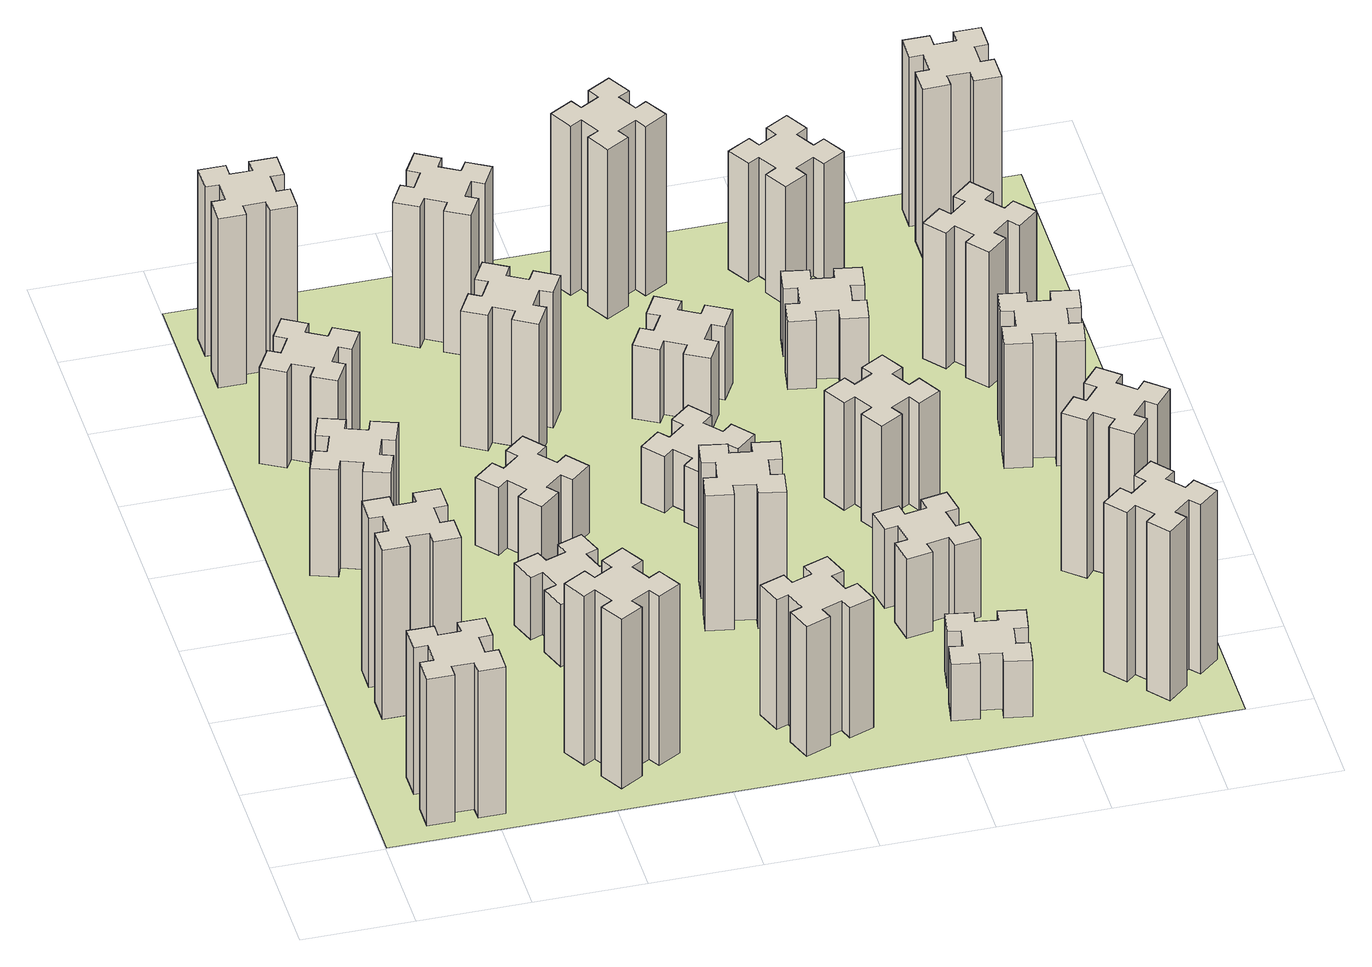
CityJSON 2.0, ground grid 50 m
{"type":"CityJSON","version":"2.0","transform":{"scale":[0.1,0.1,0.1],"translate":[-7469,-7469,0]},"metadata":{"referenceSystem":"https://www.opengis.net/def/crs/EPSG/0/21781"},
"CityObjects":{
"building1":{"type":"Building","attributes":{"class":"1000","function":"1000","usage":"1000","yearOfConstruction":2016,"roofType":"1000","measuredHeight":78,"storeysAboveGround":30,"storeysBelowGround":0},"geometry":[{"type":"Solid","lod":"1","boundaries":[[[[0,1,2,3,4,5,6,7,8,9,10,11,12,13,14,15,16,17,18,19]],[[17,16,20,21]],[[16,15,22,20]],[[15,14,23,22]],[[14,13,24,23]],[[13,12,25,24]],[[12,11,26,25]],[[11,10,27,26]],[[10,9,28,27]],[[9,8,29,28]],[[8,7,30,29]],[[7,6,31,30]],[[6,5,32,31]],[[5,4,33,32]],[[4,3,34,33]],[[3,2,35,34]],[[2,1,36,35]],[[1,0,37,36]],[[0,19,38,37]],[[19,18,39,38]],[[18,17,21,39]],[[24,25,26,27,28,29,30,31,32,33,34,35,36,37,38,39,21,20,22,23]]]]}]},
"building2":{"type":"Building","attributes":{"class":"1000","function":"1000","usage":"1000","yearOfConstruction":2016,"roofType":"1000","measuredHeight":90,"storeysAboveGround":30,"storeysBelowGround":0},"geometry":[{"type":"Solid","lod":"1","boundaries":[[[[40,41,42,43,44,45,46,47,48,49,50,51,52,53,54,55,56,57,58,59]],[[57,56,60,61]],[[56,55,62,60]],[[55,54,63,62]],[[54,53,64,63]],[[53,52,65,64]],[[52,51,66,65]],[[51,50,67,66]],[[50,49,68,67]],[[49,48,69,68]],[[48,47,70,69]],[[47,46,71,70]],[[46,45,72,71]],[[45,44,73,72]],[[44,43,74,73]],[[43,42,75,74]],[[42,41,76,75]],[[41,40,77,76]],[[40,59,78,77]],[[59,58,79,78]],[[58,57,61,79]],[[64,65,66,67,68,69,70,71,72,73,74,75,76,77,78,79,61,60,62,63]]]]}]},
"building3":{"type":"Building","attributes":{"class":"1000","function":"1000","usage":"1000","yearOfConstruction":2016,"roofType":"1000","measuredHeight":57,"storeysAboveGround":30,"storeysBelowGround":0},"geometry":[{"type":"Solid","lod":"1","boundaries":[[[[80,81,82,83,84,85,86,87,88,89,90,91,92,93,94,95,96,97,98,99]],[[97,96,100,101]],[[96,95,102,100]],[[95,94,103,102]],[[94,93,104,103]],[[93,92,105,104]],[[92,91,106,105]],[[91,90,107,106]],[[90,89,108,107]],[[89,88,109,108]],[[88,87,110,109]],[[87,86,111,110]],[[86,85,112,111]],[[85,84,113,112]],[[84,83,114,113]],[[83,82,115,114]],[[82,81,116,115]],[[81,80,117,116]],[[80,99,118,117]],[[99,98,119,118]],[[98,97,101,119]],[[104,105,106,107,108,109,110,111,112,113,114,115,116,117,118,119,101,100,102,103]]]]}]},
"building4":{"type":"Building","attributes":{"class":"1000","function":"1000","usage":"1000","yearOfConstruction":2016,"roofType":"1000","measuredHeight":51,"storeysAboveGround":30,"storeysBelowGround":0},"geometry":[{"type":"Solid","lod":"1","boundaries":[[[[120,121,122,123,124,125,126,127,128,129,130,131,132,133,134,135,136,137,138,139]],[[137,136,140,141]],[[136,135,142,140]],[[135,134,143,142]],[[134,133,144,143]],[[133,132,145,144]],[[132,131,146,145]],[[131,130,147,146]],[[130,129,148,147]],[[129,128,149,148]],[[128,127,150,149]],[[127,126,151,150]],[[126,125,152,151]],[[125,124,153,152]],[[124,123,154,153]],[[123,122,155,154]],[[122,121,156,155]],[[121,120,157,156]],[[120,139,158,157]],[[139,138,159,158]],[[138,137,141,159]],[[144,145,146,147,148,149,150,151,152,153,154,155,156,157,158,159,141,140,142,143]]]]}]},
"building5":{"type":"Building","attributes":{"class":"1000","function":"1000","usage":"1000","yearOfConstruction":2016,"roofType":"1000","measuredHeight":90,"storeysAboveGround":30,"storeysBelowGround":0},"geometry":[{"type":"Solid","lod":"1","boundaries":[[[[160,161,162,163,164,165,166,167,168,169,170,171,172,173,174,175,176,177,178,179]],[[177,176,180,181]],[[176,175,182,180]],[[175,174,183,182]],[[174,173,184,183]],[[173,172,185,184]],[[172,171,186,185]],[[171,170,187,186]],[[170,169,188,187]],[[169,168,189,188]],[[168,167,190,189]],[[167,166,191,190]],[[166,165,192,191]],[[165,164,193,192]],[[164,163,194,193]],[[163,162,195,194]],[[162,161,196,195]],[[161,160,197,196]],[[160,179,198,197]],[[179,178,199,198]],[[178,177,181,199]],[[184,185,186,187,188,189,190,191,192,193,194,195,196,197,198,199,181,180,182,183]]]]}]},
"building6":{"type":"Building","attributes":{"class":"1000","function":"1000","usage":"1000","yearOfConstruction":2016,"roofType":"1000","measuredHeight":90,"storeysAboveGround":30,"storeysBelowGround":0},"geometry":[{"type":"Solid","lod":"1","boundaries":[[[[200,201,202,203,204,205,206,207,208,209,210,211,212,213,214,215,216,217,218,219]],[[217,216,220,221]],[[216,215,222,220]],[[215,214,223,222]],[[214,213,224,223]],[[213,212,225,224]],[[212,211,226,225]],[[211,210,227,226]],[[210,209,228,227]],[[209,208,229,228]],[[208,207,230,229]],[[207,206,231,230]],[[206,205,232,231]],[[205,204,233,232]],[[204,203,234,233]],[[203,202,235,234]],[[202,201,236,235]],[[201,200,237,236]],[[200,219,238,237]],[[219,218,239,238]],[[218,217,221,239]],[[224,225,226,227,228,229,230,231,232,233,234,235,236,237,238,239,221,220,222,223]]]]}]},
"building7":{"type":"Building","attributes":{"class":"1000","function":"1000","usage":"1000","yearOfConstruction":2016,"roofType":"1000","measuredHeight":33,"storeysAboveGround":30,"storeysBelowGround":0},"geometry":[{"type":"Solid","lod":"1","boundaries":[[[[240,241,242,243,244,245,246,247,248,249,250,251,252,253,254,255,256,257,258,259]],[[257,256,260,261]],[[256,255,262,260]],[[255,254,263,262]],[[254,253,264,263]],[[253,252,265,264]],[[252,251,266,265]],[[251,250,267,266]],[[250,249,268,267]],[[249,248,269,268]],[[248,247,270,269]],[[247,246,271,270]],[[246,245,272,271]],[[245,244,273,272]],[[244,243,274,273]],[[243,242,275,274]],[[242,241,276,275]],[[241,240,277,276]],[[240,259,278,277]],[[259,258,279,278]],[[258,257,261,279]],[[264,265,266,267,268,269,270,271,272,273,274,275,276,277,278,279,261,260,262,263]]]]}]},
"building8":{"type":"Building","attributes":{"class":"1000","function":"1000","usage":"1000","yearOfConstruction":2016,"roofType":"1000","measuredHeight":36,"storeysAboveGround":30,"storeysBelowGround":0},"geometry":[{"type":"Solid","lod":"1","boundaries":[[[[280,281,282,283,284,285,286,287,288,289,290,291,292,293,294,295,296,297,298,299]],[[297,296,300,301]],[[296,295,302,300]],[[295,294,303,302]],[[294,293,304,303]],[[293,292,305,304]],[[292,291,306,305]],[[291,290,307,306]],[[290,289,308,307]],[[289,288,309,308]],[[288,287,310,309]],[[287,286,311,310]],[[286,285,312,311]],[[285,284,313,312]],[[284,283,314,313]],[[283,282,315,314]],[[282,281,316,315]],[[281,280,317,316]],[[280,299,318,317]],[[299,298,319,318]],[[298,297,301,319]],[[304,305,306,307,308,309,310,311,312,313,314,315,316,317,318,319,301,300,302,303]]]]}]},
"building9":{"type":"Building","attributes":{"class":"1000","function":"1000","usage":"1000","yearOfConstruction":2016,"roofType":"1000","measuredHeight":72,"storeysAboveGround":30,"storeysBelowGround":0},"geometry":[{"type":"Solid","lod":"1","boundaries":[[[[320,321,322,323,324,325,326,327,328,329,330,331,332,333,334,335,336,337,338,339]],[[337,336,340,341]],[[336,335,342,340]],[[335,334,343,342]],[[334,333,344,343]],[[333,332,345,344]],[[332,331,346,345]],[[331,330,347,346]],[[330,329,348,347]],[[329,328,349,348]],[[328,327,350,349]],[[327,326,351,350]],[[326,325,352,351]],[[325,324,353,352]],[[324,323,354,353]],[[323,322,355,354]],[[322,321,356,355]],[[321,320,357,356]],[[320,339,358,357]],[[339,338,359,358]],[[338,337,341,359]],[[344,345,346,347,348,349,350,351,352,353,354,355,356,357,358,359,341,340,342,343]]]]}]},
"building10":{"type":"Building","attributes":{"class":"1000","function":"1000","usage":"1000","yearOfConstruction":2016,"roofType":"1000","measuredHeight":69,"storeysAboveGround":30,"storeysBelowGround":0},"geometry":[{"type":"Solid","lod":"1","boundaries":[[[[360,361,362,363,364,365,366,367,368,369,370,371,372,373,374,375,376,377,378,379]],[[377,376,380,381]],[[376,375,382,380]],[[375,374,383,382]],[[374,373,384,383]],[[373,372,385,384]],[[372,371,386,385]],[[371,370,387,386]],[[370,369,388,387]],[[369,368,389,388]],[[368,367,390,389]],[[367,366,391,390]],[[366,365,392,391]],[[365,364,393,392]],[[364,363,394,393]],[[363,362,395,394]],[[362,361,396,395]],[[361,360,397,396]],[[360,379,398,397]],[[379,378,399,398]],[[378,377,381,399]],[[384,385,386,387,388,389,390,391,392,393,394,395,396,397,398,399,381,380,382,383]]]]}]},
"building11":{"type":"Building","attributes":{"class":"1000","function":"1000","usage":"1000","yearOfConstruction":2016,"roofType":"1000","measuredHeight":75,"storeysAboveGround":30,"storeysBelowGround":0},"geometry":[{"type":"Solid","lod":"1","boundaries":[[[[400,401,402,403,404,405,406,407,408,409,410,411,412,413,414,415,416,417,418,419]],[[417,416,420,421]],[[416,415,422,420]],[[415,414,423,422]],[[414,413,424,423]],[[413,412,425,424]],[[412,411,426,425]],[[411,410,427,426]],[[410,409,428,427]],[[409,408,429,428]],[[408,407,430,429]],[[407,406,431,430]],[[406,405,432,431]],[[405,404,433,432]],[[404,403,434,433]],[[403,402,435,434]],[[402,401,436,435]],[[401,400,437,436]],[[400,419,438,437]],[[419,418,439,438]],[[418,417,421,439]],[[424,425,426,427,428,429,430,431,432,433,434,435,436,437,438,439,421,420,422,423]]]]}]},
"building12":{"type":"Building","attributes":{"class":"1000","function":"1000","usage":"1000","yearOfConstruction":2016,"roofType":"1000","measuredHeight":72,"storeysAboveGround":30,"storeysBelowGround":0},"geometry":[{"type":"Solid","lod":"1","boundaries":[[[[440,441,442,443,444,445,446,447,448,449,450,451,452,453,454,455,456,457,458,459]],[[457,456,460,461]],[[456,455,462,460]],[[455,454,463,462]],[[454,453,464,463]],[[453,452,465,464]],[[452,451,466,465]],[[451,450,467,466]],[[450,449,468,467]],[[449,448,469,468]],[[448,447,470,469]],[[447,446,471,470]],[[446,445,472,471]],[[445,444,473,472]],[[444,443,474,473]],[[443,442,475,474]],[[442,441,476,475]],[[441,440,477,476]],[[440,459,478,477]],[[459,458,479,478]],[[458,457,461,479]],[[464,465,466,467,468,469,470,471,472,473,474,475,476,477,478,479,461,460,462,463]]]]}]},
"building13":{"type":"Building","attributes":{"class":"1000","function":"1000","usage":"1000","yearOfConstruction":2016,"roofType":"1000","measuredHeight":30,"storeysAboveGround":30,"storeysBelowGround":0},"geometry":[{"type":"Solid","lod":"1","boundaries":[[[[480,481,482,483,484,485,486,487,488,489,490,491,492,493,494,495,496,497,498,499]],[[497,496,500,501]],[[496,495,502,500]],[[495,494,503,502]],[[494,493,504,503]],[[493,492,505,504]],[[492,491,506,505]],[[491,490,507,506]],[[490,489,508,507]],[[489,488,509,508]],[[488,487,510,509]],[[487,486,511,510]],[[486,485,512,511]],[[485,484,513,512]],[[484,483,514,513]],[[483,482,515,514]],[[482,481,516,515]],[[481,480,517,516]],[[480,499,518,517]],[[499,498,519,518]],[[498,497,501,519]],[[504,505,506,507,508,509,510,511,512,513,514,515,516,517,518,519,501,500,502,503]]]]}]},
"building14":{"type":"Building","attributes":{"class":"1000","function":"1000","usage":"1000","yearOfConstruction":2016,"roofType":"1000","measuredHeight":39,"storeysAboveGround":30,"storeysBelowGround":0},"geometry":[{"type":"Solid","lod":"1","boundaries":[[[[520,521,522,523,524,525,526,527,528,529,530,531,532,533,534,535,536,537,538,539]],[[537,536,540,541]],[[536,535,542,540]],[[535,534,543,542]],[[534,533,544,543]],[[533,532,545,544]],[[532,531,546,545]],[[531,530,547,546]],[[530,529,548,547]],[[529,528,549,548]],[[528,527,550,549]],[[527,526,551,550]],[[526,525,552,551]],[[525,524,553,552]],[[524,523,554,553]],[[523,522,555,554]],[[522,521,556,555]],[[521,520,557,556]],[[520,539,558,557]],[[539,538,559,558]],[[538,537,541,559]],[[544,545,546,547,548,549,550,551,552,553,554,555,556,557,558,559,541,540,542,543]]]]}]},
"building15":{"type":"Building","attributes":{"class":"1000","function":"1000","usage":"1000","yearOfConstruction":2016,"roofType":"1000","measuredHeight":30,"storeysAboveGround":30,"storeysBelowGround":0},"geometry":[{"type":"Solid","lod":"1","boundaries":[[[[560,561,562,563,564,565,566,567,568,569,570,571,572,573,574,575,576,577,578,579]],[[577,576,580,581]],[[576,575,582,580]],[[575,574,583,582]],[[574,573,584,583]],[[573,572,585,584]],[[572,571,586,585]],[[571,570,587,586]],[[570,569,588,587]],[[569,568,589,588]],[[568,567,590,589]],[[567,566,591,590]],[[566,565,592,591]],[[565,564,593,592]],[[564,563,594,593]],[[563,562,595,594]],[[562,561,596,595]],[[561,560,597,596]],[[560,579,598,597]],[[579,578,599,598]],[[578,577,581,599]],[[584,585,586,587,588,589,590,591,592,593,594,595,596,597,598,599,581,580,582,583]]]]}]},
"building16":{"type":"Building","attributes":{"class":"1000","function":"1000","usage":"1000","yearOfConstruction":2016,"roofType":"1000","measuredHeight":90,"storeysAboveGround":30,"storeysBelowGround":0},"geometry":[{"type":"Solid","lod":"1","boundaries":[[[[600,601,602,603,604,605,606,607,608,609,610,611,612,613,614,615,616,617,618,619]],[[617,616,620,621]],[[616,615,622,620]],[[615,614,623,622]],[[614,613,624,623]],[[613,612,625,624]],[[612,611,626,625]],[[611,610,627,626]],[[610,609,628,627]],[[609,608,629,628]],[[608,607,630,629]],[[607,606,631,630]],[[606,605,632,631]],[[605,604,633,632]],[[604,603,634,633]],[[603,602,635,634]],[[602,601,636,635]],[[601,600,637,636]],[[600,619,638,637]],[[619,618,639,638]],[[618,617,621,639]],[[624,625,626,627,628,629,630,631,632,633,634,635,636,637,638,639,621,620,622,623]]]]}]},
"building17":{"type":"Building","attributes":{"class":"1000","function":"1000","usage":"1000","yearOfConstruction":2016,"roofType":"1000","measuredHeight":42,"storeysAboveGround":30,"storeysBelowGround":0},"geometry":[{"type":"Solid","lod":"1","boundaries":[[[[640,641,642,643,644,645,646,647,648,649,650,651,652,653,654,655,656,657,658,659]],[[657,656,660,661]],[[656,655,662,660]],[[655,654,663,662]],[[654,653,664,663]],[[653,652,665,664]],[[652,651,666,665]],[[651,650,667,666]],[[650,649,668,667]],[[649,648,669,668]],[[648,647,670,669]],[[647,646,671,670]],[[646,645,672,671]],[[645,644,673,672]],[[644,643,674,673]],[[643,642,675,674]],[[642,641,676,675]],[[641,640,677,676]],[[640,659,678,677]],[[659,658,679,678]],[[658,657,661,679]],[[664,665,666,667,668,669,670,671,672,673,674,675,676,677,678,679,661,660,662,663]]]]}]},
"building18":{"type":"Building","attributes":{"class":"1000","function":"1000","usage":"1000","yearOfConstruction":2016,"roofType":"1000","measuredHeight":57,"storeysAboveGround":30,"storeysBelowGround":0},"geometry":[{"type":"Solid","lod":"1","boundaries":[[[[680,681,682,683,684,685,686,687,688,689,690,691,692,693,694,695,696,697,698,699]],[[697,696,700,701]],[[696,695,702,700]],[[695,694,703,702]],[[694,693,704,703]],[[693,692,705,704]],[[692,691,706,705]],[[691,690,707,706]],[[690,689,708,707]],[[689,688,709,708]],[[688,687,710,709]],[[687,686,711,710]],[[686,685,712,711]],[[685,684,713,712]],[[684,683,714,713]],[[683,682,715,714]],[[682,681,716,715]],[[681,680,717,716]],[[680,699,718,717]],[[699,698,719,718]],[[698,697,701,719]],[[704,705,706,707,708,709,710,711,712,713,714,715,716,717,718,719,701,700,702,703]]]]}]},
"building19":{"type":"Building","attributes":{"class":"1000","function":"1000","usage":"1000","yearOfConstruction":2016,"roofType":"1000","measuredHeight":36,"storeysAboveGround":30,"storeysBelowGround":0},"geometry":[{"type":"Solid","lod":"1","boundaries":[[[[720,721,722,723,724,725,726,727,728,729,730,731,732,733,734,735,736,737,738,739]],[[737,736,740,741]],[[736,735,742,740]],[[735,734,743,742]],[[734,733,744,743]],[[733,732,745,744]],[[732,731,746,745]],[[731,730,747,746]],[[730,729,748,747]],[[729,728,749,748]],[[728,727,750,749]],[[727,726,751,750]],[[726,725,752,751]],[[725,724,753,752]],[[724,723,754,753]],[[723,722,755,754]],[[722,721,756,755]],[[721,720,757,756]],[[720,739,758,757]],[[739,738,759,758]],[[738,737,741,759]],[[744,745,746,747,748,749,750,751,752,753,754,755,756,757,758,759,741,740,742,743]]]]}]},
"building20":{"type":"Building","attributes":{"class":"1000","function":"1000","usage":"1000","yearOfConstruction":2016,"roofType":"1000","measuredHeight":90,"storeysAboveGround":30,"storeysBelowGround":0},"geometry":[{"type":"Solid","lod":"1","boundaries":[[[[760,761,762,763,764,765,766,767,768,769,770,771,772,773,774,775,776,777,778,779]],[[777,776,780,781]],[[776,775,782,780]],[[775,774,783,782]],[[774,773,784,783]],[[773,772,785,784]],[[772,771,786,785]],[[771,770,787,786]],[[770,769,788,787]],[[769,768,789,788]],[[768,767,790,789]],[[767,766,791,790]],[[766,765,792,791]],[[765,764,793,792]],[[764,763,794,793]],[[763,762,795,794]],[[762,761,796,795]],[[761,760,797,796]],[[760,779,798,797]],[[779,778,799,798]],[[778,777,781,799]],[[784,785,786,787,788,789,790,791,792,793,794,795,796,797,798,799,781,780,782,783]]]]}]},
"building21":{"type":"Building","attributes":{"class":"1000","function":"1000","usage":"1000","yearOfConstruction":2016,"roofType":"1000","measuredHeight":63,"storeysAboveGround":30,"storeysBelowGround":0},"geometry":[{"type":"Solid","lod":"1","boundaries":[[[[800,801,802,803,804,805,806,807,808,809,810,811,812,813,814,815,816,817,818,819]],[[817,816,820,821]],[[816,815,822,820]],[[815,814,823,822]],[[814,813,824,823]],[[813,812,825,824]],[[812,811,826,825]],[[811,810,827,826]],[[810,809,828,827]],[[809,808,829,828]],[[808,807,830,829]],[[807,806,831,830]],[[806,805,832,831]],[[805,804,833,832]],[[804,803,834,833]],[[803,802,835,834]],[[802,801,836,835]],[[801,800,837,836]],[[800,819,838,837]],[[819,818,839,838]],[[818,817,821,839]],[[824,825,826,827,828,829,830,831,832,833,834,835,836,837,838,839,821,820,822,823]]]]}]},
"building22":{"type":"Building","attributes":{"class":"1000","function":"1000","usage":"1000","yearOfConstruction":2016,"roofType":"1000","measuredHeight":84,"storeysAboveGround":30,"storeysBelowGround":0},"geometry":[{"type":"Solid","lod":"1","boundaries":[[[[840,841,842,843,844,845,846,847,848,849,850,851,852,853,854,855,856,857,858,859]],[[857,856,860,861]],[[856,855,862,860]],[[855,854,863,862]],[[854,853,864,863]],[[853,852,865,864]],[[852,851,866,865]],[[851,850,867,866]],[[850,849,868,867]],[[849,848,869,868]],[[848,847,870,869]],[[847,846,871,870]],[[846,845,872,871]],[[845,844,873,872]],[[844,843,874,873]],[[843,842,875,874]],[[842,841,876,875]],[[841,840,877,876]],[[840,859,878,877]],[[859,858,879,878]],[[858,857,861,879]],[[864,865,866,867,868,869,870,871,872,873,874,875,876,877,878,879,861,860,862,863]]]]}]},
"building23":{"type":"Building","attributes":{"class":"1000","function":"1000","usage":"1000","yearOfConstruction":2016,"roofType":"1000","measuredHeight":66,"storeysAboveGround":30,"storeysBelowGround":0},"geometry":[{"type":"Solid","lod":"1","boundaries":[[[[880,881,882,883,884,885,886,887,888,889,890,891,892,893,894,895,896,897,898,899]],[[897,896,900,901]],[[896,895,902,900]],[[895,894,903,902]],[[894,893,904,903]],[[893,892,905,904]],[[892,891,906,905]],[[891,890,907,906]],[[890,889,908,907]],[[889,888,909,908]],[[888,887,910,909]],[[887,886,911,910]],[[886,885,912,911]],[[885,884,913,912]],[[884,883,914,913]],[[883,882,915,914]],[[882,881,916,915]],[[881,880,917,916]],[[880,899,918,917]],[[899,898,919,918]],[[898,897,901,919]],[[904,905,906,907,908,909,910,911,912,913,914,915,916,917,918,919,901,900,902,903]]]]}]},
"building24":{"type":"Building","attributes":{"class":"1000","function":"1000","usage":"1000","yearOfConstruction":2016,"roofType":"1000","measuredHeight":72,"storeysAboveGround":30,"storeysBelowGround":0},"geometry":[{"type":"Solid","lod":"1","boundaries":[[[[920,921,922,923,924,925,926,927,928,929,930,931,932,933,934,935,936,937,938,939]],[[937,936,940,941]],[[936,935,942,940]],[[935,934,943,942]],[[934,933,944,943]],[[933,932,945,944]],[[932,931,946,945]],[[931,930,947,946]],[[930,929,948,947]],[[929,928,949,948]],[[928,927,950,949]],[[927,926,951,950]],[[926,925,952,951]],[[925,924,953,952]],[[924,923,954,953]],[[923,922,955,954]],[[922,921,956,955]],[[921,920,957,956]],[[920,939,958,957]],[[939,938,959,958]],[[938,937,941,959]],[[944,945,946,947,948,949,950,951,952,953,954,955,956,957,958,959,941,940,942,943]]]]}]},
"building25":{"type":"Building","attributes":{"class":"1000","function":"1000","usage":"1000","yearOfConstruction":2016,"roofType":"1000","measuredHeight":90,"storeysAboveGround":30,"storeysBelowGround":0},"geometry":[{"type":"Solid","lod":"1","boundaries":[[[[960,961,962,963,964,965,966,967,968,969,970,971,972,973,974,975,976,977,978,979]],[[977,976,980,981]],[[976,975,982,980]],[[975,974,983,982]],[[974,973,984,983]],[[973,972,985,984]],[[972,971,986,985]],[[971,970,987,986]],[[970,969,988,987]],[[969,968,989,988]],[[968,967,990,989]],[[967,966,991,990]],[[966,965,992,991]],[[965,964,993,992]],[[964,963,994,993]],[[963,962,995,994]],[[962,961,996,995]],[[961,960,997,996]],[[960,979,998,997]],[[979,978,999,998]],[[978,977,981,999]],[[984,985,986,987,988,989,990,991,992,993,994,995,996,997,998,999,981,980,982,983]]]]}]},
"landuse1":{"type":"LandUse","attributes":{"name":"plot1","function":"1010"},"geometry":[{"type":"MultiSurface","lod":"1","boundaries":[[[1000,1001,1002,1003]]]}]}
},
"vertices":[
[265,325,0],[265,225,0],[205,225,0],[205,105,0],[325,105,0],[325,165,0],[425,165,0],[425,105,0],[545,105,0],[545,225,0],[485,225,0],[485,325,0],[545,325,0],[545,445,0],[425,445,0],[425,385,0],[325,385,0],[325,445,0],[205,445,0],[205,325,0],[325,385,780],[325,445,780],[425,385,780],[425,445,780],[545,445,780],[545,325,780],[485,325,780],[485,225,780],[545,225,780],[545,105,780],[425,105,780],[425,165,780],[325,165,780],[325,105,780],[205,105,780],[205,225,780],[265,225,780],[265,325,780],[205,325,780],[205,445,780],
[265,1065,0],[265,965,0],[205,965,0],[205,845,0],[325,845,0],[325,905,0],[425,905,0],[425,845,0],[545,845,0],[545,965,0],[485,965,0],[485,1065,0],[545,1065,0],[545,1185,0],[425,1185,0],[425,1125,0],[325,1125,0],[325,1185,0],[205,1185,0],[205,1065,0],[325,1125,900],[325,1185,900],[425,1125,900],[425,1185,900],[545,1185,900],[545,1065,900],[485,1065,900],[485,965,900],[545,965,900],[545,845,900],[425,845,900],[425,905,900],[325,905,900],[325,845,900],[205,845,900],[205,965,900],[265,965,900],[265,1065,900],[205,1065,900],[205,1185,900],
[291,1869,0],[385,1835,0],[364,1779,0],[477,1737,0],[518,1850,0],[462,1871,0],[496,1965,0],[552,1944,0],[593,2057,0],[480,2098,0],[460,2042,0],[366,2076,0],[387,2132,0],[274,2173,0],[233,2060,0],[289,2040,0],[255,1946,0],[199,1967,0],[157,1854,0],[270,1813,0],[255,1946,570],[199,1967,570],[289,2040,570],[233,2060,570],[274,2173,570],[387,2132,570],[366,2076,570],[460,2042,570],[480,2098,570],[593,2057,570],[552,1944,570],[496,1965,570],[462,1871,570],[518,1850,570],[477,1737,570],[364,1779,570],[385,1835,570],[291,1869,570],[270,1813,570],[157,1854,570],
[446,2597,0],[496,2684,0],[548,2654,0],[608,2758,0],[504,2818,0],[474,2766,0],[387,2816,0],[417,2868,0],[313,2928,0],[253,2824,0],[305,2794,0],[255,2707,0],[203,2737,0],[143,2633,0],[247,2573,0],[277,2625,0],[364,2575,0],[334,2523,0],[438,2463,0],[498,2567,0],[364,2575,510],[334,2523,510],[277,2625,510],[247,2573,510],[143,2633,510],[203,2737,510],[255,2707,510],[305,2794,510],[253,2824,510],[313,2928,510],[417,2868,510],[387,2816,510],[474,2766,510],[504,2818,510],[608,2758,510],[548,2654,510],[496,2684,510],[446,2597,510],[498,2567,510],[438,2463,510],
[1127,255,0],[1214,305,0],[1244,253,0],[1348,313,0],[1288,417,0],[1236,387,0],[1186,474,0],[1238,504,0],[1178,608,0],[1074,548,0],[1104,496,0],[1017,446,0],[987,498,0],[883,438,0],[943,334,0],[995,364,0],[1045,277,0],[993,247,0],[1053,143,0],[1157,203,0],[1045,277,900],[993,247,900],[995,364,900],[943,334,900],[883,438,900],[987,498,900],[1017,446,900],[1104,496,900],[1074,548,900],[1178,608,900],[1238,504,900],[1186,474,900],[1236,387,900],[1288,417,900],[1348,313,900],[1244,253,900],[1214,305,900],[1127,255,900],[1157,203,900],[1053,143,900],
[385,3285,0],[385,3385,0],[445,3385,0],[445,3505,0],[325,3505,0],[325,3445,0],[225,3445,0],[225,3505,0],[105,3505,0],[105,3385,0],[165,3385,0],[165,3285,0],[105,3285,0],[105,3165,0],[225,3165,0],[225,3225,0],[325,3225,0],[325,3165,0],[445,3165,0],[445,3285,0],[325,3225,900],[325,3165,900],[225,3225,900],[225,3165,900],[105,3165,900],[105,3285,900],[165,3285,900],[165,3385,900],[105,3385,900],[105,3505,900],[225,3505,900],[225,3445,900],[325,3445,900],[325,3505,900],[445,3505,900],[445,3385,900],[385,3385,900],[385,3285,900],[445,3285,900],[445,3165,900],
[1125,1336,0],[1031,1302,0],[1010,1358,0],[897,1317,0],[939,1204,0],[995,1225,0],[1029,1131,0],[973,1110,0],[1014,997,0],[1127,1039,0],[1106,1095,0],[1200,1129,0],[1220,1073,0],[1333,1114,0],[1292,1227,0],[1236,1206,0],[1202,1300,0],[1258,1320,0],[1217,1433,0],[1104,1392,0],[1202,1300,330],[1258,1320,330],[1236,1206,330],[1292,1227,330],[1333,1114,330],[1220,1073,330],[1200,1129,330],[1106,1095,330],[1127,1039,330],[1014,997,330],[973,1110,330],[1029,1131,330],[995,1225,330],[939,1204,330],[897,1317,330],[1010,1358,330],[1031,1302,330],[1125,1336,330],[1104,1392,330],[1217,1433,330],
[1083,1972,0],[1006,1907,0],[968,1953,0],[876,1876,0],[953,1784,0],[999,1823,0],[1063,1746,0],[1017,1708,0],[1094,1616,0],[1186,1693,0],[1148,1739,0],[1224,1803,0],[1263,1757,0],[1355,1834,0],[1278,1926,0],[1232,1888,0],[1167,1964,0],[1213,2003,0],[1136,2095,0],[1044,2018,0],[1167,1964,360],[1213,2003,360],[1232,1888,360],[1278,1926,360],[1355,1834,360],[1263,1757,360],[1224,1803,360],[1148,1739,360],[1186,1693,360],[1094,1616,360],[1017,1708,360],[1063,1746,360],[999,1823,360],[953,1784,360],[876,1876,360],[968,1953,360],[1006,1907,360],[1083,1972,360],[1044,2018,360],[1136,2095,360],
[1314,2666,0],[1227,2716,0],[1257,2768,0],[1153,2828,0],[1093,2724,0],[1145,2694,0],[1095,2607,0],[1043,2637,0],[983,2533,0],[1087,2473,0],[1117,2525,0],[1204,2475,0],[1174,2423,0],[1278,2363,0],[1338,2467,0],[1286,2497,0],[1336,2584,0],[1388,2554,0],[1448,2658,0],[1344,2718,0],[1336,2584,720],[1388,2554,720],[1286,2497,720],[1338,2467,720],[1278,2363,720],[1174,2423,720],[1204,2475,720],[1117,2525,720],[1087,2473,720],[983,2533,720],[1043,2637,720],[1095,2607,720],[1145,2694,720],[1093,2724,720],[1153,2828,720],[1257,2768,720],[1227,2716,720],[1314,2666,720],[1344,2718,720],[1448,2658,720],
[1965,496,0],[1871,462,0],[1850,518,0],[1737,477,0],[1779,364,0],[1835,385,0],[1869,291,0],[1813,270,0],[1854,157,0],[1967,199,0],[1946,255,0],[2040,289,0],[2060,233,0],[2173,274,0],[2132,387,0],[2076,366,0],[2042,460,0],[2098,480,0],[2057,593,0],[1944,552,0],[2042,460,690],[2098,480,690],[2076,366,690],[2132,387,690],[2173,274,690],[2060,233,690],[2040,289,690],[1946,255,690],[1967,199,690],[1854,157,690],[1813,270,690],[1869,291,690],[1835,385,690],[1779,364,690],[1737,477,690],[1850,518,690],[1871,462,690],[1965,496,690],[1944,552,690],[2057,593,690],
[1214,3406,0],[1127,3456,0],[1157,3508,0],[1053,3568,0],[993,3464,0],[1045,3434,0],[995,3347,0],[943,3377,0],[883,3273,0],[987,3213,0],[1017,3265,0],[1104,3215,0],[1074,3163,0],[1178,3103,0],[1238,3207,0],[1186,3237,0],[1236,3324,0],[1288,3294,0],[1348,3398,0],[1244,3458,0],[1236,3324,750],[1288,3294,750],[1186,3237,750],[1238,3207,750],[1178,3103,750],[1074,3163,750],[1104,3215,750],[1017,3265,750],[987,3213,750],[883,3273,750],[943,3377,750],[995,3347,750],[1045,3434,750],[993,3464,750],[1053,3568,750],[1157,3508,750],[1127,3456,750],[1214,3406,750],[1244,3458,750],[1348,3398,750],
[1955,1147,0],[1972,1245,0],[2031,1235,0],[2052,1353,0],[1934,1374,0],[1924,1315,0],[1825,1332,0],[1836,1391,0],[1717,1412,0],[1697,1294,0],[1756,1284,0],[1738,1185,0],[1679,1196,0],[1658,1077,0],[1777,1057,0],[1787,1116,0],[1885,1098,0],[1875,1039,0],[1993,1018,0],[2014,1137,0],[1885,1098,720],[1875,1039,720],[1787,1116,720],[1777,1057,720],[1658,1077,720],[1679,1196,720],[1738,1185,720],[1756,1284,720],[1697,1294,720],[1717,1412,720],[1836,1391,720],[1825,1332,720],[1924,1315,720],[1934,1374,720],[2052,1353,720],[2031,1235,720],[1972,1245,720],[1955,1147,720],[2014,1137,720],[1993,1018,720],
[1972,1988,0],[1907,2064,0],[1953,2103,0],[1876,2195,0],[1784,2118,0],[1823,2072,0],[1746,2007,0],[1708,2053,0],[1616,1976,0],[1693,1884,0],[1739,1923,0],[1803,1846,0],[1757,1808,0],[1834,1716,0],[1926,1793,0],[1888,1839,0],[1964,1903,0],[2003,1857,0],[2095,1934,0],[2018,2026,0],[1964,1903,300],[2003,1857,300],[1888,1839,300],[1926,1793,300],[1834,1716,300],[1757,1808,300],[1803,1846,300],[1739,1923,300],[1693,1884,300],[1616,1976,300],[1708,2053,300],[1746,2007,300],[1823,2072,300],[1784,2118,300],[1876,2195,300],[1953,2103,300],[1907,2064,300],[1972,1988,300],[2018,2026,300],[2095,1934,300],
[2026,2497,0],[2076,2584,0],[2128,2554,0],[2188,2658,0],[2084,2718,0],[2054,2666,0],[1967,2716,0],[1997,2768,0],[1893,2828,0],[1833,2724,0],[1885,2694,0],[1835,2607,0],[1783,2637,0],[1723,2533,0],[1827,2473,0],[1857,2525,0],[1944,2475,0],[1914,2423,0],[2018,2363,0],[2078,2467,0],[1944,2475,390],[1914,2423,390],[1857,2525,390],[1827,2473,390],[1723,2533,390],[1783,2637,390],[1835,2607,390],[1885,2694,390],[1833,2724,390],[1893,2828,390],[1997,2768,390],[1967,2716,390],[2054,2666,390],[2084,2718,390],[2188,2658,390],[2128,2554,390],[2076,2584,390],[2026,2497,390],[2078,2467,390],[2018,2363,390],
[2596,444,0],[2578,345,0],[2519,356,0],[2498,237,0],[2617,217,0],[2627,276,0],[2725,258,0],[2715,199,0],[2833,178,0],[2854,297,0],[2795,307,0],[2812,405,0],[2871,395,0],[2892,513,0],[2774,534,0],[2764,475,0],[2665,492,0],[2676,551,0],[2557,572,0],[2537,454,0],[2665,492,300],[2676,551,300],[2764,475,300],[2774,534,300],[2892,513,300],[2871,395,300],[2812,405,300],[2795,307,300],[2854,297,300],[2833,178,300],[2715,199,300],[2725,258,300],[2627,276,300],[2617,217,300],[2498,237,300],[2519,356,300],[2578,345,300],[2596,444,300],[2537,454,300],[2557,572,300],
[1844,3556,0],[1757,3506,0],[1727,3558,0],[1623,3498,0],[1683,3394,0],[1735,3424,0],[1785,3337,0],[1733,3307,0],[1793,3203,0],[1897,3263,0],[1867,3315,0],[1954,3365,0],[1984,3313,0],[2088,3373,0],[2028,3477,0],[1976,3447,0],[1926,3534,0],[1978,3564,0],[1918,3668,0],[1814,3608,0],[1926,3534,900],[1978,3564,900],[1976,3447,900],[2028,3477,900],[2088,3373,900],[1984,3313,900],[1954,3365,900],[1867,3315,900],[1897,3263,900],[1793,3203,900],[1733,3307,900],[1785,3337,900],[1735,3424,900],[1683,3394,900],[1623,3498,900],[1727,3558,900],[1757,3506,900],[1844,3556,900],[1814,3608,900],[1918,3668,900],
[2625,1132,0],[2527,1115,0],[2517,1174,0],[2398,1153,0],[2419,1035,0],[2478,1045,0],[2496,947,0],[2437,937,0],[2457,818,0],[2576,839,0],[2565,898,0],[2664,916,0],[2674,857,0],[2792,877,0],[2771,996,0],[2712,985,0],[2695,1084,0],[2754,1094,0],[2733,1212,0],[2615,1191,0],[2695,1084,420],[2754,1094,420],[2712,985,420],[2771,996,420],[2792,877,420],[2674,857,420],[2664,916,420],[2565,898,420],[2576,839,420],[2457,818,420],[2437,937,420],[2496,947,420],[2478,1045,420],[2419,1035,420],[2398,1153,420],[2517,1174,420],[2527,1115,420],[2625,1132,420],[2615,1191,420],[2733,1212,420],
[2475,1744,0],[2525,1657,0],[2473,1627,0],[2533,1523,0],[2637,1583,0],[2607,1635,0],[2694,1685,0],[2724,1633,0],[2828,1693,0],[2768,1797,0],[2716,1767,0],[2666,1854,0],[2718,1884,0],[2658,1988,0],[2554,1928,0],[2584,1876,0],[2497,1826,0],[2467,1878,0],[2363,1818,0],[2423,1714,0],[2497,1826,570],[2467,1878,570],[2584,1876,570],[2554,1928,570],[2658,1988,570],[2718,1884,570],[2666,1854,570],[2716,1767,570],[2768,1797,570],[2828,1693,570],[2724,1633,570],[2694,1685,570],[2607,1635,570],[2637,1583,570],[2533,1523,570],[2473,1627,570],[2525,1657,570],[2475,1744,570],[2423,1714,570],[2363,1818,570],
[2496,2764,0],[2478,2665,0],[2419,2676,0],[2398,2557,0],[2517,2537,0],[2527,2596,0],[2625,2578,0],[2615,2519,0],[2733,2498,0],[2754,2617,0],[2695,2627,0],[2712,2725,0],[2771,2715,0],[2792,2833,0],[2674,2854,0],[2664,2795,0],[2565,2812,0],[2576,2871,0],[2457,2892,0],[2437,2774,0],[2565,2812,360],[2576,2871,360],[2664,2795,360],[2674,2854,360],[2792,2833,360],[2771,2715,360],[2712,2725,360],[2695,2627,360],[2754,2617,360],[2733,2498,360],[2615,2519,360],[2625,2578,360],[2527,2596,360],[2517,2537,360],[2398,2557,360],[2419,2676,360],[2478,2665,360],[2496,2764,360],[2437,2774,360],[2457,2892,360],
[3468,259,0],[3544,323,0],[3583,277,0],[3675,354,0],[3598,446,0],[3552,408,0],[3487,484,0],[3533,523,0],[3456,615,0],[3364,538,0],[3403,492,0],[3326,427,0],[3288,473,0],[3196,396,0],[3273,304,0],[3319,343,0],[3383,266,0],[3337,228,0],[3414,136,0],[3506,213,0],[3383,266,900],[3337,228,900],[3319,343,900],[3273,304,900],[3196,396,900],[3288,473,900],[3326,427,900],[3403,492,900],[3364,538,900],[3456,615,900],[3533,523,900],[3487,484,900],[3552,408,900],[3598,446,900],[3675,354,900],[3583,277,900],[3544,323,900],[3468,259,900],[3506,213,900],[3414,136,900],
[2716,3347,0],[2666,3434,0],[2718,3464,0],[2658,3568,0],[2554,3508,0],[2584,3456,0],[2497,3406,0],[2467,3458,0],[2363,3398,0],[2423,3294,0],[2475,3324,0],[2525,3237,0],[2473,3207,0],[2533,3103,0],[2637,3163,0],[2607,3215,0],[2694,3265,0],[2724,3213,0],[2828,3273,0],[2768,3377,0],[2694,3265,630],[2724,3213,630],[2607,3215,630],[2637,3163,630],[2533,3103,630],[2473,3207,630],[2525,3237,630],[2475,3324,630],[2423,3294,630],[2363,3398,630],[2467,3458,630],[2497,3406,630],[2584,3456,630],[2554,3508,630],[2658,3568,630],[2718,3464,630],[2666,3434,630],[2716,3347,630],[2768,3377,630],[2828,3273,630],
[3487,1006,0],[3552,1083,0],[3598,1044,0],[3675,1136,0],[3583,1213,0],[3544,1167,0],[3468,1232,0],[3506,1278,0],[3414,1355,0],[3337,1263,0],[3383,1224,0],[3319,1148,0],[3273,1186,0],[3196,1094,0],[3288,1017,0],[3326,1063,0],[3403,999,0],[3364,953,0],[3456,876,0],[3533,968,0],[3403,999,840],[3364,953,840],[3326,1063,840],[3288,1017,840],[3196,1094,840],[3273,1186,840],[3319,1148,840],[3383,1224,840],[3337,1263,840],[3414,1355,840],[3506,1278,840],[3468,1232,840],[3544,1167,840],[3583,1213,840],[3675,1136,840],[3598,1044,840],[3552,1083,840],[3487,1006,840],[3533,968,840],[3456,876,840],
[3267,1856,0],[3365,1838,0],[3355,1779,0],[3473,1758,0],[3494,1877,0],[3435,1887,0],[3452,1985,0],[3511,1975,0],[3532,2093,0],[3414,2114,0],[3404,2055,0],[3305,2072,0],[3316,2131,0],[3197,2152,0],[3177,2034,0],[3236,2024,0],[3218,1925,0],[3159,1936,0],[3138,1817,0],[3257,1797,0],[3218,1925,660],[3159,1936,660],[3236,2024,660],[3177,2034,660],[3197,2152,660],[3316,2131,660],[3305,2072,660],[3404,2055,660],[3414,2114,660],[3532,2093,660],[3511,1975,660],[3452,1985,660],[3435,1887,660],[3494,1877,660],[3473,1758,660],[3355,1779,660],[3365,1838,660],[3267,1856,660],[3257,1797,660],[3138,1817,660],
[3119,2563,0],[3183,2486,0],[3137,2448,0],[3214,2356,0],[3306,2433,0],[3268,2479,0],[3344,2543,0],[3383,2497,0],[3475,2574,0],[3398,2666,0],[3352,2628,0],[3287,2704,0],[3333,2743,0],[3256,2835,0],[3164,2758,0],[3203,2712,0],[3126,2647,0],[3088,2693,0],[2996,2616,0],[3073,2524,0],[3126,2647,720],[3088,2693,720],[3203,2712,720],[3164,2758,720],[3256,2835,720],[3333,2743,720],[3287,2704,720],[3352,2628,720],[3398,2666,720],[3475,2574,720],[3383,2497,720],[3344,2543,720],[3268,2479,720],[3306,2433,720],[3214,2356,720],[3137,2448,720],[3183,2486,720],[3119,2563,720],[3073,2524,720],[2996,2616,720],
[3285,3325,0],[3385,3325,0],[3385,3265,0],[3505,3265,0],[3505,3385,0],[3445,3385,0],[3445,3485,0],[3505,3485,0],[3505,3605,0],[3385,3605,0],[3385,3545,0],[3285,3545,0],[3285,3605,0],[3165,3605,0],[3165,3485,0],[3225,3485,0],[3225,3385,0],[3165,3385,0],[3165,3265,0],[3285,3265,0],[3225,3385,900],[3165,3385,900],[3225,3485,900],[3165,3485,900],[3165,3605,900],[3285,3605,900],[3285,3545,900],[3385,3545,900],[3385,3605,900],[3505,3605,900],[3505,3485,900],[3445,3485,900],[3445,3385,900],[3505,3385,900],[3505,3265,900],[3385,3265,900],[3385,3325,900],[3285,3325,900],[3285,3265,900],[3165,3265,900],
[5,3705,0],[3705,3705,0],[3705,5,0],[5,5,0]
]}
